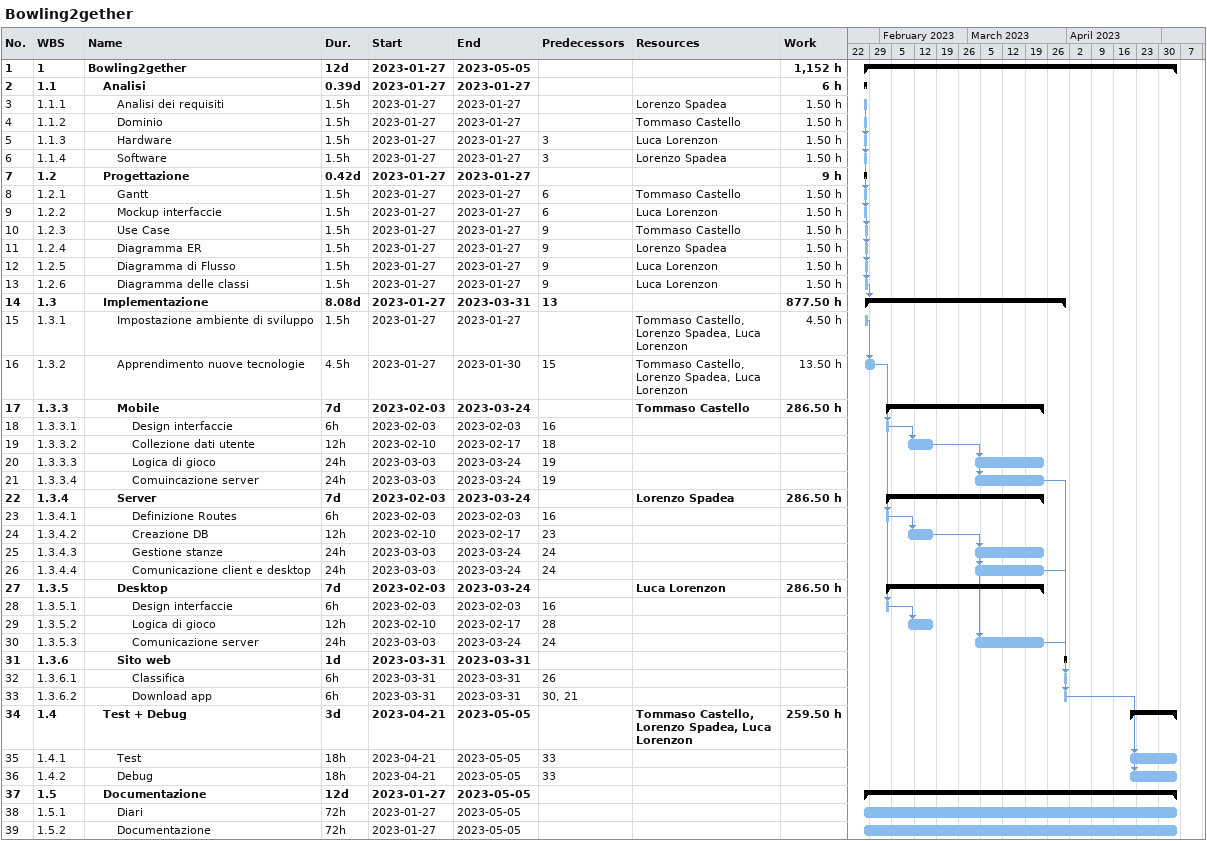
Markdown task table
Bowling2gether

| ID | WBS | Task | Duration | Start | Finish | Predecessors | Resources | Work (h) |
|---|---|---|---|---|---|---|---|---|
| 1 | 1 | **Bowling2gether** | 12d | 2023-01-27 | 2023-05-05 |  |  | 1152 |
| 2 | 1.1 | **Analisi** | 0.39d | 2023-01-27 | 2023-01-27 |  |  | 6 |
| 3 | 1.1.1 | Analisi dei requisiti | 1.5h | 2023-01-27 | 2023-01-27 |  | Lorenzo Spadea | 1.50 |
| 4 | 1.1.2 | Dominio | 1.5h | 2023-01-27 | 2023-01-27 |  | Tommaso Castello | 1.50 |
| 5 | 1.1.3 | Hardware | 1.5h | 2023-01-27 | 2023-01-27 | 3 | Luca Lorenzon | 1.50 |
| 6 | 1.1.4 | Software | 1.5h | 2023-01-27 | 2023-01-27 | 3 | Lorenzo Spadea | 1.50 |
| 7 | 1.2 | **Progettazione** | 0.42d | 2023-01-27 | 2023-01-27 |  |  | 9 |
| 8 | 1.2.1 | Gantt | 1.5h | 2023-01-27 | 2023-01-27 | 6 | Tommaso Castello | 1.50 |
| 9 | 1.2.2 | Mockup interfaccie | 1.5h | 2023-01-27 | 2023-01-27 | 6 | Luca Lorenzon | 1.50 |
| 10 | 1.2.3 | Use Case | 1.5h | 2023-01-27 | 2023-01-27 | 9 | Tommaso Castello | 1.50 |
| 11 | 1.2.4 | Diagramma ER | 1.5h | 2023-01-27 | 2023-01-27 | 9 | Lorenzo Spadea | 1.50 |
| 12 | 1.2.5 | Diagramma di Flusso | 1.5h | 2023-01-27 | 2023-01-27 | 9 | Luca Lorenzon | 1.50 |
| 13 | 1.2.6 | Diagramma delle classi | 1.5h | 2023-01-27 | 2023-01-27 | 9 | Luca Lorenzon | 1.50 |
| 14 | 1.3 | **Implementazione** | 8.08d | 2023-01-27 | 2023-03-31 | 13 |  | 877.50 |
| 15 | 1.3.1 | Impostazione ambiente di sviluppo | 1.5h | 2023-01-27 | 2023-01-27 |  | Tommaso Castello, Lorenzo Spadea, Luca Lorenzon | 4.50 |
| 16 | 1.3.2 | Apprendimento nuove tecnologie | 4.5h | 2023-01-27 | 2023-01-30 | 15 | Tommaso Castello, Lorenzo Spadea, Luca Lorenzon | 13.50 |
| 17 | 1.3.3 | **Mobile** | 7d | 2023-02-03 | 2023-03-24 |  | Tommaso Castello | 286.50 |
| 18 | 1.3.3.1 | Design interfaccie | 6h | 2023-02-03 | 2023-02-03 | 16 |  |  |
| 19 | 1.3.3.2 | Collezione dati utente | 12h | 2023-02-10 | 2023-02-17 | 18 |  |  |
| 20 | 1.3.3.3 | Logica di gioco | 24h | 2023-03-03 | 2023-03-24 | 19 |  |  |
| 21 | 1.3.3.4 | Comuincazione server | 24h | 2023-03-03 | 2023-03-24 | 19 |  |  |
| 22 | 1.3.4 | **Server** | 7d | 2023-02-03 | 2023-03-24 |  | Lorenzo Spadea | 286.50 |
| 23 | 1.3.4.1 | Definizione Routes | 6h | 2023-02-03 | 2023-02-03 | 16 |  |  |
| 24 | 1.3.4.2 | Creazione DB | 12h | 2023-02-10 | 2023-02-17 | 23 |  |  |
| 25 | 1.3.4.3 | Gestione stanze | 24h | 2023-03-03 | 2023-03-24 | 24 |  |  |
| 26 | 1.3.4.4 | Comunicazione client e desktop | 24h | 2023-03-03 | 2023-03-24 | 24 |  |  |
| 27 | 1.3.5 | **Desktop** | 7d | 2023-02-03 | 2023-03-24 |  | Luca Lorenzon | 286.50 |
| 28 | 1.3.5.1 | Design interfaccie | 6h | 2023-02-03 | 2023-02-03 | 16 |  |  |
| 29 | 1.3.5.2 | Logica di gioco | 12h | 2023-02-10 | 2023-02-17 | 28 |  |  |
| 30 | 1.3.5.3 | Comunicazione server | 24h | 2023-03-03 | 2023-03-24 | 24 |  |  |
| 31 | 1.3.6 | **Sito web** | 1d | 2023-03-31 | 2023-03-31 |  |  |  |
| 32 | 1.3.6.1 | Classifica | 6h | 2023-03-31 | 2023-03-31 | 26 |  |  |
| 33 | 1.3.6.2 | Download app | 6h | 2023-03-31 | 2023-03-31 | 30, 21 |  |  |
| 34 | 1.4 | **Test + Debug** | 3d | 2023-04-21 | 2023-05-05 |  | Tommaso Castello, Lorenzo Spadea, Luca Lorenzon | 259.50 |
| 35 | 1.4.1 | Test | 18h | 2023-04-21 | 2023-05-05 | 33 |  |  |
| 36 | 1.4.2 | Debug | 18h | 2023-04-21 | 2023-05-05 | 33 |  |  |
| 37 | 1.5 | **Documentazione** | 12d | 2023-01-27 | 2023-05-05 |  |  |  |
| 38 | 1.5.1 | Diari | 72h | 2023-01-27 | 2023-05-05 |  |  |  |
| 39 | 1.5.2 | Documentazione | 72h | 2023-01-27 | 2023-05-05 |  |  |  |
